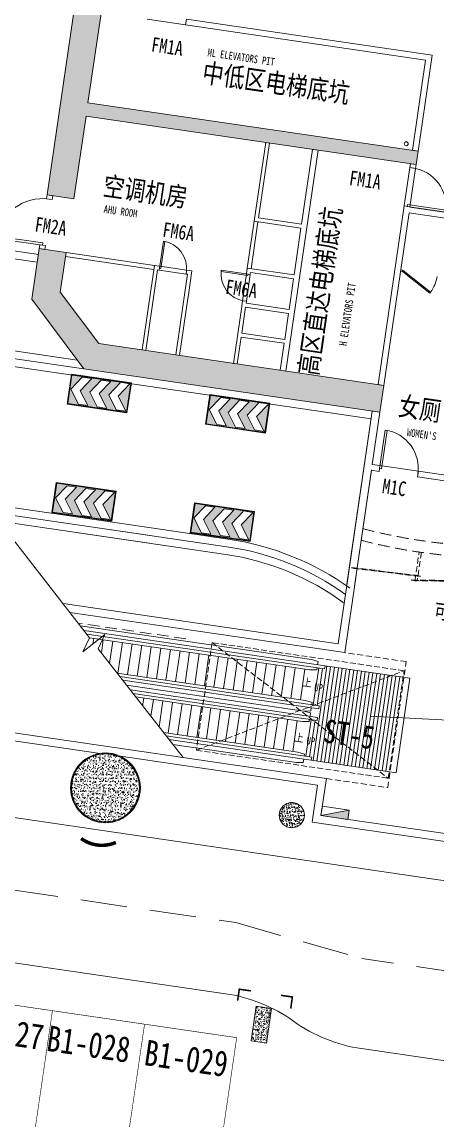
# Model space of a CAD drawing. Header units: inches. Extents: x -414268 to 632271, y -366004 to 318730.
# Drawn here: x 527222 to 537920, y 67089 to 95382 of the extents above; entities that cross this region are included whole.
import ezdxf

# ---------------------------------------------------------------- set-up
doc = ezdxf.new("R2010")
doc.units = ezdxf.units.IN
doc.header["$LTSCALE"] = 1200
doc.header["$MEASUREMENT"] = 0
for name, pattern in [('DASH', [0.35, 0.25, -0.1]), ('DASHEDX2', [1.5, 1, -0.5]), ('HIDDEN', [0.375, 0.25, -0.125]), ('HIDDEN2', [0.1875, 0.125, -0.0625]), ('LVL_1$0$HIDDEN', [0.375, 0.25, -0.125]), ('ROOF_SHINGLE-1$0$HIDDEN2', [0.1875, 0.125, -0.0625])]:
    doc.linetypes.add(name, pattern=pattern)
doc.layers.get('0').update_dxf_attribs({"linetype": 'CONTINUOUS', "lineweight": 0})
for name, color, linetype, lineweight in [('$1$A-ESCL-RAIL', 7, 'CONTINUOUS', 0), ('$1$A-ESCL-TREAD', 7, 'CONTINUOUS', 0), ('0--PAI--', 7, 'CONTINUOUS', 0), ('0--PAI--BLUE', 5, 'CONTINUOUS', 0), ('0--弧型立面标', 7, 'CONTINUOUS', 0), ('0--挡车架', 7, 'CONTINUOUS', 0), ('0--立面标', 7, 'CONTINUOUS', 0), ('0--路缘线', 1, 'CONTINUOUS', 0), ('0－－车位', 4, 'CONTINUOUS', 0), ('0－－车位号码', 7, 'CONTINUOUS', 0), ('7', 7, 'CONTINUOUS', 0), ('A-ANNO-DIM', 7, 'CONTINUOUS', 0), ('a-door-p', 7, 'CONTINUOUS', 0), ('A-PATT', 7, 'CONTINUOUS', 0), ('COL-GRID-UG-1_8A_200701111', 7, 'CONTINUOUS', 0), ('COL-GRID-UG-1_8A_200701112', 7, 'CONTINUOUS', 0), ('COL-GRID-UG-1_8A_200701113', 7, 'CONTINUOUS', 0), ('COL-GRID-UG-2$0$A-ANNO-DIM', 7, 'CONTINUOUS', 0), ('COL-GRID-UG-2$0$A-CORE-PAR', 7, 'CONTINUOUS', 0), ('COL-GRID-UG-2$0$A-MTRL-HTC', 7, 'CONTINUOUS', 0), ('COL-GRID-UG-2$0$STR-COMP-0', 7, 'CONTINUOUS', 0), ('COL-GRID-UG-2$0$STR-COMP-4', 7, 'CONTINUOUS', 0), ('COL-HATCH', 7, 'CONTINUOUS', 0), ('COLUMN', 7, 'CONTINUOUS', 0), ('DY1', 7, 'CONTINUOUS', 0), ('EN-TEXT', 7, 'CONTINUOUS', 0), ('GROUND', 7, 'CONTINUOUS', 0), ('HIDDEN', 7, 'HIDDEN', 0), ('HY消火栓', 7, 'CONTINUOUS', 0), ('LTP-UG1$0$A-FLOR-OVHD-100', 7, 'HIDDEN2', 0), ('LVL_1$0$A-CORE-STRUCT', 7, 'LVL_1$0$HIDDEN', 0), ('LVL_31-39$0$a-door-p', 7, 'CONTINUOUS', 0), ('PUB_HATCH', 7, 'CONTINUOUS', 0), ('PUB_TEXT', 7, 'CONTINUOUS', 0), ('ROOF_SHINGLE-1$0$A-GLAS', 7, 'CONTINUOUS', 0), ('STAIR', 7, 'CONTINUOUS', 0), ('WALL', 7, 'CONTINUOUS', 0), ('WINDOW', 7, 'CONTINUOUS', 0), ('WINDOW_TEXT', 7, 'CONTINUOUS', 0)]:
    doc.layers.add(name, color=color, linetype=linetype, lineweight=lineweight)
doc.styles.add('-黑体', font='simhei.ttf', dxfattribs={"width": 0.8})

# ---------------------------------------------------------------- blocks, each defined once
blk = doc.blocks.new('COL-GRID-UG-2$0$_65')
at = {"layer": 'COL-GRID-UG-2$0$STR-COMP-4'}
h = blk.add_hatch(dxfattribs=at)
h.set_pattern_fill('AR-CONC', color=251, scale=0.02, angle=-71.4592, style=0)
h.set_pattern_definition([(330.22017, (9.78091, -53.02195), (0.01310158, -0.14340275), [0.015, -0.165]), (275.22017, (9.78091, -53.02195), (0.1431277, 0.05400243), [0.012, -0.132]), (20.67157, (9.782, -53.0339), (0.1562292, -0.08940044), [0.01274804, -0.14022842]), (326.40437, (9.82028, -53.01485), (0.0052938, -0.2159351), [0.0225, -0.2475]), (16.85577, (9.82072, -53.03285), (0.2249, -0.14939874), [0.0191221, -0.2103426]), (271.40437, (9.82028, -53.01485), (0.2249001, -0.1493986), [0.018, -0.198]), (301.22017, (9.81398, -53.03631), (-0.05806414, -0.13177464), [0.015, -0.165]), (246.22017, (9.81398, -53.03631), (0.1513632, -0.0221581), [0.012, -0.132]), (351.67157, (9.80915, -53.04729), (0.09329894, -0.1539328), [0.01274804, -0.14022842]), (317.72017, (9.78091, -53.02195), (0.065953887, 0.00941977), [0, -0.1304, 0, -0.134, 0, -0.1325]), (287.72017, (9.78091, -53.02195), (0.08696608, -0.037782905), [0, -0.0764, 0, -0.1274, 0, -0.0505]), (247.72017, (9.773, -52.978057), (0.01450395, -0.105870865), [0, -0.05, 0, -0.156, 0, -0.207]), (237.72017, (9.76945, -52.95837), (0.04039841, -0.11123423), [0, -0.065, 0, -0.1036, 0, -0.147])])
edge = h.paths.add_edge_path()
edge.add_arc((0, 0), 0.325, 0, 360)
at = {"layer": 'COL-GRID-UG-2$0$STR-COMP-0'}
blk.add_circle((0, 0), 0.325, dxfattribs=at)
blk = doc.blocks.new('COL-GRID-UG-2$0$COL_1_8')
at = {"layer": 'COL-GRID-UG-2$0$A-MTRL-HTC'}
h = blk.add_hatch(dxfattribs=at)
h.set_pattern_fill('STEEL', color=256, scale=0.5, style=0)
h.set_pattern_definition([(315, (21.45, -21.45), (-0.04419417, -0.04419417), []), (315, (21.45, -21.48125), (-0.04419417, -0.04419417), [])])
edge = h.paths.add_edge_path(flags=16)
edge.add_arc((0, 0), 0.875, 0, 360)
edge = h.paths.add_edge_path()
edge.add_arc((0, 0), 0.9, 0, 360)
h = blk.add_hatch(dxfattribs=at)
h.set_pattern_fill('AR-CONC', color=256, scale=0.025, style=0)
h.set_pattern_definition([(310, (21.45, -21.45), (0.17931505, 0.015688), [0.01875, -0.20625]), (5, (21.45, -21.45), (-0.0346878, -0.188048), [0.015, -0.165]), (259.5486, (21.46494, -21.4487), (0.1446273, -0.1723599), [0.015935, -0.1752855]), (313.8158, (21.45, -21.5), (0.2668103, 0.0413798), [0.028125, -0.309375]), (263.3644, (21.47223, -21.49655), (0.2336657, -0.2435295), [0.0239026, -0.2629282]), (8.8158, (21.45, -21.5), (0.2336655, -0.2435297), [0.0225, -0.2475]), (339, (21.475, -21.4875), (0.14922676, 0.1006547), [0.01875, -0.20625]), (34, (21.475, -21.4875), (0.0608288, -0.1812875), [0.015, -0.165]), (288.5486, (21.48744, -21.47911), (0.2100557, -0.0806326), [0.015935, -0.1752855]), (322.5, (21.45, -21.45), (0.00303996, -0.08322346), [0, -0.163, 0, -0.1675, 0, -0.165625]), (352.5, (21.45, -21.45), (0.06576738, -0.09860293), [0, -0.0955, 0, -0.15925, 0, -0.063125]), (32.5, (21.39425, -21.45), (0.13345561, 0.00563872), [0, -0.0625, 0, -0.195, 0, -0.25875]), (42.5, (21.36925, -21.45), (0.14579654, -0.02502625), [0, -0.08125, 0, -0.1295, 0, -0.18375])])
edge = h.paths.add_edge_path()
edge.add_arc((0, 0), 0.875, 0, 360)
at = {"layer": 'COL-GRID-UG-2$0$A-CORE-PAR'}
for radius in [0.9, 0.875]:
    blk.add_circle((0, 0), radius, dxfattribs=at)
blk = doc.blocks.new('HY')
for p, q in [((0, 0), (0.24, 0)), ((0, 0), (0.24, -0.7)), ((0, 0), (0, -0.7)), ((0.24, 0), (0.24, -0.7)), ((0, -0.7), (0.24, -0.7))]:
    blk.add_line(p, q)
blk.add_solid([(0, 0), (0.24, 0), (0.24, -0.7)])
blk = doc.blocks.new('$DDT_AUDIT_GENERATED__1DE2')
at = {"layer": 'COL-GRID-UG-1_8A_200701112'}
h = blk.add_hatch(dxfattribs=at)
h.set_pattern_fill('AR-CONC', color=251, scale=0.02, angle=8.3206, style=0)
h.set_pattern_definition([(50, (-65.09035, -5.26929), (0.14345204, -0.01255043), [0.015, -0.165]), (355, (-65.09035, -5.26929), (-0.02775027, 0.15043843), [0.012, -0.132]), (100.4514, (-65.0784, -5.27034), (0.11570188, 0.1378879), [0.01274804, -0.14022842]), (46.1842, (-65.09035, -5.2293), (0.2134482, -0.0331038), [0.0225, -0.2475]), (96.6356, (-65.07256, -5.23205), (0.18693254, 0.1948236), [0.01912206, -0.2103426]), (351.1842, (-65.09035, -5.2293), (0.1869324, 0.1948237), [0.018, -0.198]), (21, (-65.07035, -5.23929), (0.1193814, -0.08052378), [0.015, -0.165]), (326, (-65.07035, -5.23929), (0.04866307, 0.14503), [0.012, -0.132]), (71.4514, (-65.0604, -5.246), (0.16804453, 0.0645061), [0.01274804, -0.14022842]), (37.5, (-65.09035, -5.26929), (0.00243197, 0.06657877), [0, -0.1304, 0, -0.134, 0, -0.1325]), (7.5, (-65.09035, -5.26929), (0.05261391, 0.07888234), [0, -0.0764, 0, -0.1274, 0, -0.0505]), (327.5, (-65.13495, -5.26929), (0.106764487, -0.004510974), [0, -0.05, 0, -0.156, 0, -0.207]), (317.5, (-65.15495, -5.26929), (0.11663723, 0.020021), [0, -0.065, 0, -0.1036, 0, -0.147])])
h.paths.add_polyline_path([(0.45, -0.2), (-0.45, -0.2), (-0.45, 0.2), (0.45, 0.2)])
at = {"layer": 'COL-GRID-UG-1_8A_200701113'}
blk.add_lwpolyline([(0.45, -0.2), (-0.45, -0.2), (-0.45, 0.2), (0.45, 0.2)], close=True, dxfattribs=at)
blk = doc.blocks.new('_A1OSQ')
for p, q in [((0.45, 0), (0.45, 0.997)), ((0.5, 0), (0.5, 1)), ((0.45, 0), (0.5, 0))]:
    blk.add_line(p, q)
blk.add_arc((0.5, 0), 1, 90, 180)
blk = doc.blocks.new('_A1LBT')
for p, q in [((0.45, 0), (0.45, 0.997)), ((0.5, 0), (0.5, 1)), ((0.45, 0), (0.5, 0))]:
    blk.add_line(p, q)
blk.add_arc((0.5, 0), 1, 90, 180)
blk = doc.blocks.new('A$C5703102E')
at = {"layer": '0--PAI--BLUE'}
h = blk.add_hatch(color=5, dxfattribs=at)
h.paths.add_polyline_path([(220, 300), (410, 569), (220, 569), (30, 300), (220, 30), (410, 30)], flags=16)
h.paths.add_polyline_path([(10, 10), (1189, 10), (1189, 589), (10, 589)])
h.paths.add_polyline_path([(410, 300), (600, 30), (790, 30), (600, 300), (790, 569), (600, 569)], flags=16)
h.paths.add_polyline_path([(1169, 30), (979, 30), (790, 300), (979, 569), (1169, 569), (979, 300)], flags=16)
at = {"layer": '0--PAI--'}
for p, q in [((789, 300), (979, 569)), ((1169, 569), (979, 300)), ((979, 30), (789, 300)), ((979, 300), (1169, 30))]:
    blk.add_line(p, q, dxfattribs=at)
for points in [[(0, 0), (1199, 0), (1199, 599), (0, 599)], [(10, 10), (1189, 10), (1189, 589), (10, 589)], [(220, 300), (410, 569), (220, 569), (30, 300), (220, 30), (410, 30)], [(410, 300), (599, 30), (789, 30), (599, 300), (789, 569), (599, 569)]]:
    blk.add_lwpolyline(points, close=True, dxfattribs=at)
for points in [[(1169, 579), (979, 579)], [(979, 30), (1169, 30)]]:
    blk.add_lwpolyline(points, dxfattribs=at)
blk = doc.blocks.new('A$C6F4820FC')
at = {"layer": '0--挡车架'}
h = blk.add_hatch(color=256, dxfattribs=at)
h.paths.add_polyline_path([(2018, 79, 0.395204), (2018, 169), (1617, 169), (1617, 79), (1684, 79)])
h.paths.add_polyline_path([(819, 169), (819, 79), (1217, 79), (1217, 169)])
h.paths.add_polyline_path([(418, 79), (418, 169), (351, 169), (18, 169, 0.395204), (18, 79)])
h = blk.add_hatch(color=256, dxfattribs=at)
h.paths.add_polyline_path([(1617, 169), (1684, 169), (1684, 249), (1617, 249)])
h.paths.add_polyline_path([(1639, 209, -1), (1663, 209, -1)], flags=16)
h.paths.add_polyline_path([(1617, 0), (1684, 0), (1684, 79), (1617, 79)])
h.paths.add_polyline_path([(1639, 40, -1), (1663, 40, -1)], flags=16)
h.paths.add_polyline_path([(351, 249), (351, 169), (418, 169), (418, 249)])
h.paths.add_polyline_path([(397, 209, 1), (372, 209, 1)], flags=16)
h.paths.add_polyline_path([(418, 79), (351, 79), (351, 0), (418, 0)])
h.paths.add_polyline_path([(372, 40, -1), (397, 40, -1)], flags=16)
h = blk.add_hatch(color=40, dxfattribs=at)
h.paths.add_polyline_path([(1217, 169), (1217, 79), (1617, 79), (1617, 169)])
h.paths.add_polyline_path([(819, 79), (819, 169), (418, 169), (418, 79)])
for p, q in [((18, 169), (418, 169)), ((18, 79), (418, 79)), ((819, 169), (1217, 169)), ((819, 79), (1217, 79)), ((1617, 169), (2018, 169)), ((1617, 79), (2018, 79))]:
    blk.add_line(p, q, dxfattribs=at)
for points in [[(418, 169), (351, 169), (351, 249), (418, 249)], [(418, 79), (351, 79), (351, 0), (418, 0)], [(1617, 169), (1684, 169), (1684, 249), (1617, 249)], [(1617, 79), (1684, 79), (1684, 0), (1617, 0)]]:
    blk.add_lwpolyline(points, close=True, dxfattribs=at)
at = {"layer": '0--挡车架', "color": 0}
for points in [[(819, 169), (819, 79), (418, 79), (418, 169)], [(1617, 169), (1617, 79), (1217, 79), (1217, 169)]]:
    blk.add_lwpolyline(points, close=True, dxfattribs=at)
at = {"layer": '0--挡车架'}
for centre in [(385, 209), (385, 40), (1651, 209), (1651, 40)]:
    blk.add_circle(centre, 12.1, dxfattribs=at)
for centre, start, end in [((66, 124), 136.8717, 223.1283), ((1970, 124), 316.8717, 43.1283)]:
    blk.add_arc(centre, 65.8, start, end, dxfattribs=at)
blk = doc.blocks.new('A$C001A7B1A')
at = {"layer": '0－－车位', "const_width": 15}
blk.add_lwpolyline([(2407, 5308), (7, 5308), (7, 7), (2407, 7)], close=True, dxfattribs=at)
at = {"layer": '0--挡车架'}
blk.add_blockref('A$C6F4820FC', (190, 883), dxfattribs=at)

msp = doc.modelspace()

# ---------------------------------------------------------------- hatches: boundary and pattern name
at = {"layer": 'COL-HATCH'}
for points in [[(528561.4, 90825.2), (527868.8, 90926.5), (528592.3, 95873.8), (529285, 95772.5), (528923.2, 93298.9), (537432.6, 92054.3), (537382, 91708), (528872.5, 92952.5)], [(528561.4, 90825.2), (527868.8, 90926.5), (528592.3, 95873.8), (529285, 95772.5), (528923.2, 93298.9), (537432.6, 92054.3), (537382, 91708), (528872.5, 92952.5)], [(528358.8, 89439.9), (527666.2, 89541.2), (527475.6, 88238.1), (528812.9, 86442.6), (536448.6, 85325.9), (536549.9, 86018.5), (529201.1, 87093.3), (528210.2, 88423.7)], [(528358.8, 89439.9), (527666.2, 89541.2), (527475.6, 88238.1), (528812.9, 86442.6), (536448.6, 85325.9), (536549.9, 86018.5), (529201.1, 87093.3), (528210.2, 88423.7)]]:
    msp.add_hatch(color=256, dxfattribs=at).paths.add_polyline_path(points)

# ---------------------------------------------------------------- linework, layer by layer
at = {"layer": '$1$A-ESCL-RAIL', "color": 3}
for points in [[(528725, 79825.7), (534684.8, 78954.1), (534852.2, 78902.2), (534840.1, 78819.2)], [(528965.1, 79517.7), (534644.4, 78687.1), (534820.8, 78687.6), (534828.5, 78739.9)], [(529676.5, 78605.2), (534528.9, 77895.5), (534697.5, 77844.5), (534689.9, 77792.2)], [(529916.6, 78297.2), (534490.9, 77628.2), (534658.4, 77576.9), (534646.2, 77493.3)], [(529916.6, 78297.2), (534490.9, 77628.2), (534666.1, 77629.4), (534678.3, 77712.9)], [(530156.6, 77989.2), (534450.7, 77361.2), (534626.9, 77361.7), (534634.6, 77414)], [(530868, 77076.7), (534334.7, 76569.7), (534503.6, 76518.7), (534496, 76466.4)], [(531108.1, 76768.7), (534296.9, 76302.3), (534472.2, 76304), (534484.4, 76387.1)]]:
    msp.add_lwpolyline(points, dxfattribs=at)
at = {"layer": '$1$A-ESCL-RAIL'}
for points in [[(528894.9, 79607.8), (535022.4, 78711.7), (535034, 78790.8), (528823.7, 79699.1)], [(529817.9, 78423.8), (534872.2, 77684.6), (534883.8, 77763.7), (529746.7, 78515)], [(530015.2, 78170.6), (534840.1, 77465), (534828.5, 77385.8), (530086.4, 78079.3)], [(530938.2, 76986.6), (534689.9, 76437.9), (534678.3, 76358.7), (531009.4, 76895.3)]]:
    msp.add_lwpolyline(points, dxfattribs=at)
at = {"layer": '$1$A-ESCL-TREAD'}
for p, q in [((529048.9, 79354.3), (529070.6, 79502.3)), ((529268.6, 79128.4), (529318, 79466.1)), ((529481.3, 78855.5), (529565.3, 79429.9)), ((529696.9, 78602.2), (529812.7, 79393.7)), ((529944.3, 78566), (530060.1, 79357.6)), ((530191.7, 78529.8), (530307.4, 79321.4)), ((530439, 78493.6), (530554.8, 79285.2)), ((530686.4, 78457.5), (530802.2, 79249)), ((530933.8, 78421.3), (531049.5, 79212.9)), ((531181.1, 78385.1), (531296.9, 79176.7)), ((531428.5, 78348.9), (531544.3, 79140.5)), ((531675.9, 78312.7), (531791.6, 79104.3)), ((531923.2, 78276.6), (532039, 79068.1)), ((532170.6, 78240.4), (532286.4, 79032)), ((532418, 78204.2), (532533.7, 78995.8)), ((532665.3, 78168), (532781.1, 78959.6)), ((532912.7, 78131.9), (533028.5, 78923.4)), ((533160.1, 78095.7), (533275.9, 78887.3)), ((533407.4, 78059.5), (533523.2, 78851.1)), ((533654.8, 78023.3), (533770.6, 78814.9)), ((533902.2, 77987.1), (534018, 78778.7)), ((534149.6, 77951), (534265.3, 78742.5)), ((534396.9, 77914.8), (534512.7, 78706.4)), ((530360.9, 77959.4), (530332.3, 77763.9)), ((530608.3, 77923.2), (530545, 77491)), ((530855.6, 77887), (530757.8, 77218)), ((531103, 77850.8), (530987.2, 77059.2)), ((531350.4, 77814.6), (531234.6, 77023.1)), ((531597.7, 77778.5), (531482, 76986.9)), ((531845.1, 77742.3), (531729.3, 76950.7)), ((532092.5, 77706.1), (531976.7, 76914.5)), ((532339.8, 77669.9), (532224.1, 76878.3)), ((532587.2, 77633.7), (532471.4, 76842.2)), ((532834.6, 77597.6), (532718.8, 76806)), ((533081.9, 77561.4), (532966.2, 76769.8)), ((533329.3, 77525.2), (533213.5, 76733.6)), ((533576.7, 77489), (533460.9, 76697.5)), ((533824, 77452.9), (533708.3, 76661.3)), ((534071.4, 77416.7), (533955.6, 76625.1)), ((534318.8, 77380.5), (534203, 76588.9))]:
    msp.add_line(p, q, dxfattribs=at)
for p, q in [((530758.6, 88987.9), (531451.3, 88886.6)), ((531465.7, 88985.5), (530773.1, 89086.8))]:
    msp.add_line(p, q)
msp.add_circle((537126.7, 92243.6), 50)
at = {"layer": '0--弧型立面标', "const_width": 90}
msp.add_lwpolyline([(529641.6, 74241.2, -0.2679492), (528747.3, 74342.8, -0.2679492)], format="xyb", dxfattribs=at)
at = {"layer": '0--立面标', "const_width": 40}
for points in [[(533120.7, 70416.7), (532823.8, 70460.1), (532780.4, 70163.2)], [(533895.6, 70303.3), (534192.5, 70259.9), (534149.1, 69963.1)]]:
    msp.add_lwpolyline(points, dxfattribs=at)
at = {"layer": '0--路缘线'}
for p, q in [((528736.1, 82613.5), (532534.5, 82057.9)), ((579875, 67150.3), (515064.9, 76628.8)), ((508656.2, 73826.8), (532467.6, 70344.3)), ((535974, 68928.2), (581421.4, 62281.5))]:
    msp.add_line(p, q, dxfattribs=at)
at = {"layer": '0--路缘线', "linetype": 'DASHEDX2'}
for p, q in [((512709.5, 75103.6), (532735.3, 72174.8)), ((532735.3, 72174.8), (535981.8, 71248.4)), ((579542.6, 64877.6), (535981.8, 71248.4))]:
    msp.add_line(p, q, dxfattribs=at)
at = {"layer": '0--路缘线'}
for points in [[(536221.8, 85157), (516361.8, 88061.5, -0.4142136), (511124.3, 95093.5, -0.4142136)], [(528736.1, 82613.5), (516208.2, 84445.7, 0.4142136), (511728.1, 81108.9, 0.4142136)]]:
    msp.add_lwpolyline(points, format="xyb", dxfattribs=at)
for centre, radius, start, end in [((531492.6, 74933.7), 7200, 54.47651, 81.6794), ((531888.8, 66386.4), 4000, 54.33746, 81.6794), ((536552.9, 72886.1), 4000, 234.33746, 261.6794)]:
    msp.add_arc(centre, radius, start, end, dxfattribs=at)
at = {"layer": 'A-ANNO-DIM'}
for p, q in [((535034, 78790.8), (537223.1, 78470.7)), ((537223.1, 78470.7), (536867.4, 76038.6)), ((534678.3, 76358.7), (536867.4, 76038.6))]:
    msp.add_line(p, q, dxfattribs=at)
at = {"layer": 'a-door-p'}
msp.add_lwpolyline([(536980.4, 88962.2), (537029.9, 88955), (537034.3, 88984.7), (536984.8, 88991.9)], dxfattribs=at)
at = {"layer": 'A-PATT', "linetype": 'DASH', "ltscale": 0.5}
for p, q in [((532122.2, 79389.5), (536664.6, 75895.4)), ((531716.8, 76619), (537069.8, 78665.9))]:
    msp.add_line(p, q, dxfattribs=at)
msp.add_lwpolyline([(531716.8, 76619), (536664.6, 75895.4), (537069.8, 78665.9), (532122.2, 79389.5)], close=True, dxfattribs=at)
at = {"layer": 'COLUMN'}
for points in [[(528561.4, 90825.2), (527868.8, 90926.5), (528592.3, 95873.8), (529285, 95772.5), (528923.2, 93298.9), (537432.6, 92054.3), (537382, 91708), (528872.5, 92952.5)], [(528358.8, 89439.9), (527666.2, 89541.2), (527475.6, 88238.1), (528812.9, 86442.6), (536448.6, 85325.9), (536549.9, 86018.5), (529201.1, 87093.3), (528210.2, 88423.7)]]:
    msp.add_lwpolyline(points, close=True, dxfattribs=at)
at = {"layer": 'DY1'}
msp.add_line((540817.8, 77250.9), (536205, 77496.6), dxfattribs=at)
at = {"layer": 'GROUND'}
for p, q in [((531440.1, 95305.8), (530450.6, 95450.5)), ((537219.1, 91630.8), (537074.4, 90641.3)), ((537367.5, 91609.1), (537222.8, 90619.6))]:
    msp.add_line(p, q, dxfattribs=at)
at = {"layer": 'HIDDEN'}
msp.add_line((531444.8, 79488.6), (528671.7, 79894.2), dxfattribs=at)
at = {"layer": 'LTP-UG1$0$A-FLOR-OVHD-100'}
msp.add_lwpolyline([(535068.1, 75886.3), (536651.2, 75654.8), (537125.9, 78900.3), (535542.7, 79131.8)], dxfattribs=at)
at = {"layer": 'LVL_1$0$A-CORE-STRUCT'}
for radius, start, end in [(13968.8, 255.30865, 268.05015), (14268.8, 255.44313, 267.91567)]:
    msp.add_arc((539552.4, 95837.4), radius, start, end, dxfattribs=at)
at = {"layer": 'LVL_31-39$0$a-door-p'}
msp.add_lwpolyline([(537754.6, 88420.5), (537048.5, 88978.5), (537029.9, 88955), (537736, 88397), (537754.6, 88420.5)], dxfattribs=at)
msp.add_arc((537037.5, 88952.9), 892.2, 323.41116, 351.73986, dxfattribs=at)
at = {"layer": 'PUB_HATCH'}
for points in [[(534723.8, 76352.1), (535079.5, 78784.2)], [(534870.1, 78733.9), (534731.5, 77786.4)], [(534870.1, 78733.9), (534731.5, 77786.4)], [(534822.8, 76337.6), (535178.5, 78769.7)], [(534969, 78719.5), (534830.4, 77771.9)], [(534969, 78719.5), (534830.4, 77771.9)], [(534921.7, 76323.1), (535277.4, 78755.2)], [(534921.7, 76323.1), (535277.4, 78755.2)], [(535020.7, 76308.6), (535376.4, 78740.7)], [(535020.7, 76308.6), (535376.4, 78740.7)], [(535119.6, 76294.2), (535475.3, 78726.3)], [(535119.6, 76294.2), (535475.3, 78726.3)], [(535218.6, 76279.7), (535574.3, 78711.8)], [(535218.6, 76279.7), (535574.3, 78711.8)], [(535317.5, 76265.2), (535673.2, 78697.3)], [(535317.5, 76265.2), (535673.2, 78697.3)], [(535416.5, 76250.8), (535772.2, 78682.9)], [(535416.5, 76250.8), (535772.2, 78682.9)], [(535515.4, 76236.3), (535871.1, 78668.4)], [(535515.4, 76236.3), (535871.1, 78668.4)], [(535515.4, 76236.3), (535871.1, 78668.4)], [(535515.4, 76236.3), (535871.1, 78668.4)], [(535614.4, 76221.8), (535970.1, 78653.9)], [(535614.4, 76221.8), (535970.1, 78653.9)], [(535713.3, 76207.4), (536069, 78639.4)], [(535713.3, 76207.4), (536069, 78639.4)], [(535812.3, 76192.9), (536167.9, 78625)], [(535812.3, 76192.9), (536167.9, 78625)], [(535911.2, 76178.4), (536266.9, 78610.5)], [(535911.2, 76178.4), (536266.9, 78610.5)], [(536010.1, 76163.9), (536365.8, 78596)], [(536010.1, 76163.9), (536365.8, 78596)], [(536109.1, 76149.5), (536464.8, 78581.6)], [(536109.1, 76149.5), (536464.8, 78581.6)], [(536208, 76135), (536563.7, 78567.1)], [(536208, 76135), (536563.7, 78567.1)], [(536307, 76120.5), (536662.7, 78552.6)], [(536307, 76120.5), (536662.7, 78552.6)], [(536405.9, 76106.1), (536761.6, 78538.1)], [(536405.9, 76106.1), (536761.6, 78538.1)], [(536504.9, 76091.6), (536860.6, 78523.7)], [(536603.8, 76077.1), (536959.5, 78509.2)], [(534537.6, 76460.6), (534676.1, 77408.1)], [(534636.5, 76446.1), (534775.1, 77393.6)]]:
    msp.add_lwpolyline(points, dxfattribs=at)
at = {"layer": 'ROOF_SHINGLE-1$0$A-GLAS', "linetype": 'ROOF_SHINGLE-1$0$HIDDEN2'}
msp.add_lwpolyline([(537517.2, 81714.5), (537410.6, 80985.1), (537350.1, 80986.1), (537457.9, 81723.1)], close=True, dxfattribs=at)
for points in [[(537484.4, 81104.8), (535721.9, 81317.8), (535721, 81318.9), (535721.8, 81324.9), (535722.9, 81325.8), (537485.4, 81112.7), (537486.2, 81111.6), (537485.5, 81105.7), (537484.4, 81104.8), (537484.2, 81103.3), (537485.1, 81102.2), (537484.4, 81096.2), (537483.3, 81095.4), (535720.8, 81308.4), (535719.9, 81309.5), (535720.6, 81315.5), (535721.7, 81316.3), (537484.2, 81103.3)], [(539035.7, 80969.3), (537260.6, 80997), (537259.6, 80998), (537259.7, 81004), (537260.7, 81005), (539035.8, 80977.3), (539036.8, 80976.3), (539036.7, 80970.3), (539035.7, 80969.3), (539035.7, 80967.8), (539036.7, 80966.8), (539036.6, 80960.8), (539035.6, 80959.8), (537260.5, 80987.5), (537259.5, 80988.5), (537259.6, 80994.5), (537260.6, 80995.5), (539035.7, 80967.8)]]:
    msp.add_lwpolyline(points, dxfattribs=at)
at = {"layer": 'STAIR'}
for p, q in [((528965.4, 79517.4), (526448.6, 82745.9)), ((529360, 79596.7), (528792.1, 79154.1)), ((528792.1, 79154.1), (528965.4, 79517.4)), ((529186.7, 79233.4), (529360, 79596.7)), ((531374.9, 76426.5), (529186.7, 79233.4))]:
    msp.add_line(p, q, dxfattribs=at)
at = {"layer": 'WALL'}
for p, q in [((527644.4, 89392.7), (525170.8, 89754.5)), ((527615.5, 89194.8), (524943.9, 89585.5)), ((530634.6, 89107.1), (530316.2, 86930.2)), ((530415.2, 86915.8), (530719.1, 88993.7)), ((530773.1, 89086.8), (530634.6, 89107.1)), ((530719.1, 88993.7), (530758.6, 88987.9)), ((530758.6, 88987.9), (530773.1, 89086.8)), ((531490.9, 88880.8), (531187, 86802.9)), ((531451.3, 88886.6), (531465.7, 88985.5)), ((531451.3, 88886.6), (531490.9, 88880.8)), ((531604.3, 88965.3), (531465.7, 88985.5)), ((531514.5, 88351.8), (531604.3, 88965.3)), ((533114.5, 88926.3), (533107.3, 88876.8)), ((528643.9, 86669.5), (516419.7, 88457.3)), ((531500.1, 88252.8), (531514.5, 88351.8)), ((531514.5, 88351.8), (531514.5, 88351.8)), ((531285.9, 86788.4), (531500.1, 88252.8)), ((531500.1, 88252.8), (531500.1, 88252.8)), ((532885.3, 88050.2), (532885.3, 88050.2)), ((532899.8, 88149.2), (532899.8, 88149.2)), ((530316.2, 86930.2), (530415.2, 86915.8)), ((531187, 86802.9), (531285.9, 86788.4)), ((536250.7, 85354.9), (535594.8, 80870.2)), ((536250.7, 85354.9), (535594.8, 80870.2)), ((536250.7, 85354.9), (535598.1, 80892.3)), ((536448.6, 85325.9), (536251.8, 83980.2)), ((536231.5, 83841.7), (535792.7, 80841.3)), ((536231.5, 83841.7), (535792.7, 80841.3)), ((528707.2, 82415.6), (532505.5, 81860)), ((528678.2, 82217.7), (532476.6, 81662.1)), ((535373.8, 79358.6), (535627, 81090.2)), ((535542.7, 79131.8), (535824.9, 81061.3)), ((528280.4, 80396.1), (535373.8, 79358.6)), ((528458.2, 80167.9), (535542.7, 79131.8)), ((525892.7, 77026.1), (529235.5, 76537.2)), ((525921.6, 77224), (535068.1, 75886.3)), ((529760.6, 76460.4), (534841.2, 75717.4)), ((535068.1, 75886.3), (534929.1, 74936.4)), ((534841.2, 75717.4), (534702.3, 74767.5)), ((534702.3, 74767.5), (542623.6, 73609)), ((534929.1, 74936.4), (542652.5, 73806.9))]:
    msp.add_line(p, q, dxfattribs=at)
for points in [[(531440.1, 95305.8), (531461.8, 95454.2), (537794.4, 94528), (537432.6, 92054.3), (537284.2, 92076), (537624.3, 94401.3)], [(537382, 91708), (537367.5, 91609.1), (537219.1, 91630.8), (537233.6, 91729.7)], [(527854.3, 90827.5), (528002.7, 90805.8), (528017.2, 90904.8), (527868.8, 90926.5)], [(540288.7, 90161.1), (537221.4, 90609.7), (537222.8, 90619.6), (537074.4, 90641.3), (536401.5, 86040.2), (536549.9, 86018.5), (537199.7, 90461.3), (540267, 90012.7), (539617.3, 85569.9), (539765.7, 85548.2), (540438.6, 90149.3), (540290.2, 90171)], [(527814.6, 89519.5), (527666.2, 89541.2), (527680.6, 89640.2), (527829.1, 89618.4)], [(534092.5, 87873.7), (532984.3, 88035.8), (532885.9, 87362.9), (533994.1, 87200.8)], [(539732.1, 83936.1), (539534.2, 83965.1), (539534.2, 83965.1), (539416.9, 83163.6), (539268.5, 83185.3), (539297.5, 83383.2), (537417.5, 83658.2), (537439.2, 83806.6), (539319.2, 83531.6), (539516, 84877.3), (539664.4, 84855.6), (539555.9, 84113.5), (539555.9, 84113.5), (539753.8, 84084.5)]]:
    msp.add_lwpolyline(points, close=True, dxfattribs=at)
for points in [[(528812.9, 86442.6), (516390.7, 88259.4, -0.4142136), (511322.2, 95064.5)], [(530526.6, 82149.5), (516179.2, 84247.8, 0.4142136), (511926, 81079.9)]]:
    msp.add_lwpolyline(points, format="xyb", dxfattribs=at)
for points in [[(533107.3, 88876.8), (533008.3, 88891.3), (533030.1, 89039.7), (534237.2, 88863.2), (534413.8, 90070.3), (533206.6, 90246.9), (533503.3, 92275.3), (533602.2, 92260.8), (533320, 90331.3), (534428.2, 90169.3), (534710.4, 92098.7), (534858.8, 92077), (534026.7, 86387.6), (533878.3, 86409.3), (533979.6, 87101.9), (532871.4, 87264), (532770.1, 86571.3), (532671.2, 86585.8), (532885.3, 88050.2), (532899.8, 88149.2), (532907, 88198.7), (533006, 88184.2), (532998.8, 88134.7), (534107, 87972.6), (534222.7, 88764.2), (533114.5, 88926.3)], [(536230.1, 83831.8), (536428, 83802.9), (536449.7, 83951.3), (536251.8, 83980.2), (536448.6, 85325.9), (536250.7, 85354.9), (535594.8, 80870.2)], [(535782.8, 80842.7), (535792.7, 80841.3), (536230.1, 83831.8)], [(525921.6, 77224), (526694.4, 82507.8), (530497.7, 81951.6)], [(526694.4, 82507.8), (530497.7, 81951.6)]]:
    msp.add_lwpolyline(points, dxfattribs=at)
for radius, start in [(7000, 54.47651), (6800, 53.60691)]:
    msp.add_arc((531492.6, 74933.7), radius, start, 81.6794, dxfattribs=at)
at = {"layer": 'WINDOW'}
for p, q in [((533030.1, 89039.7), (533206.6, 90246.9)), ((533129, 89025.2), (533305.5, 90232.4)), ((528358.8, 89439.9), (530634.6, 89107.1)), ((528344.3, 89341), (530620.1, 89008.1)), ((533008.3, 88891.3), (532907, 88198.7)), ((533006, 88184.2), (533107.3, 88876.8)), ((537439.2, 83806.6), (536449.7, 83951.3))]:
    msp.add_line(p, q, dxfattribs=at)

# ---------------------------------------------------------------- block references
at = {"rotation": 351.6793996836047}
for p in [(524857.3, 65002.2), (527232, 64654.9), (529606.7, 64307.6)]:
    msp.add_blockref('A$C001A7B1A', p, dxfattribs=at)
at = {"layer": '7', "xscale": 1.300000000017081, "yscale": 1.299999999988358, "zscale": 1.3, "rotation": 351.6793996836047}
for p in [(528386.5, 85536.5), (531953.6, 85014.8), (527993, 82743.3), (531560.1, 82221.6)]:
    msp.add_blockref('A$C5703102E', p, dxfattribs=at)
at = {"layer": 'COL-GRID-UG-1_8A_200701111', "xscale": 999.999999999996, "yscale": 999.9999999999962, "zscale": 1000, "rotation": 81.679399684022}
msp.add_blockref('$DDT_AUDIT_GENERATED__1DE2', (533389.2, 69546.3), dxfattribs=at)
at = {"layer": 'COL-GRID-UG-2$0$A-ANNO-DIM', "xscale": -1000.000000000049, "yscale": 999.9999999999962, "zscale": 1000, "rotation": 171.6793996836047}
msp.add_blockref('COL-GRID-UG-2$0$COL_1_8', (529373.6, 75647.9), dxfattribs=at)
at = {"layer": 'COL-GRID-UG-2$0$STR-COMP-4', "xscale": 1000.000000000049, "yscale": 999.9999999999962, "zscale": 1000, "rotation": 351.6793996836047}
msp.add_blockref('COL-GRID-UG-2$0$_65', (534178.7, 74945.1), dxfattribs=at)
at = {"layer": 'HY消火栓', "xscale": 1000.00000000001, "yscale": 999.9999999999962, "zscale": 1000, "rotation": 261.6793996840626}
msp.add_blockref('HY', (535656.5, 75072.6), dxfattribs=at)
at = {"layer": 'WINDOW'}
for name, p, xscale, yscale, zscale, rotation in [('_A1OSQ', (537225.9, 91124.5), -999.999999999996, -999.9999999999962, 1000, 81.67939968402206), ('_A1LBT', (527836.7, 90223.7), 1200.000000000023, -1200.000000000023, 1200, 261.6793996840244), ('_A1OSQ', (531112.2, 88986.7), -700.0000000000003, 700.0000000000036, 700, 351.6793996836047), ('_A1OSQ', (533002.2, 88538.5), 700.0000000000045, 700.0000000000036, 700, 81.67939968402115), ('_A1OSQ', (536933.6, 83804.7), 999.999999999996, -999.9999999999962, 1000, 171.679399684022)]:
    msp.add_blockref(name, p, dxfattribs=dict(at, xscale=xscale, yscale=yscale, zscale=zscale, rotation=rotation))

# ---------------------------------------------------------------- texts
at = {"layer": '0－－车位号码', "style": '-黑体', "width": 0.8}
for s, p in [('B1-027', (525593.6, 69203.9)), ('B1-028', (527828.1, 68877.1)), ('B1-029', (530343.1, 68509.3))]:
    msp.add_text(s, height=660, rotation=351.6794, dxfattribs=at).set_placement(p)
at = {"layer": 'EN-TEXT', "style": '-黑体', "width": 0.8}
msp.add_text('H ELEVATORS PIT', height=200, rotation=81.6794, dxfattribs=at).set_placement((535590.4, 87028.1))
at = {"layer": 'EN-TEXT', "char_height": 200, "width": 5312.725, "attachment_point": 1, "rotation": 351.6794, "style": '-黑体'}
for s, insert in [('ML ELEVATORS PIT', (532025.4, 94700.7)), ('AHU ROOM', (529347.9, 90664.3)), ("WOMEN'S", (537164.3, 84912.1)), ('UP', (534773.4, 78346.9)), ('UP', (534572.6, 76973.5))]:
    msp.add_mtext(s, dxfattribs=dict(at, insert=insert))
at = {"layer": 'PUB_TEXT', "style": '-黑体', "width": 0.8}
for s, height, rotation, p in [('中低区电梯底坑', 500, 351.6794, (531845.3, 93840.1)), ('空调机房', 500, 351.6794, (529289.9, 90922.8)), ('高区直达电梯底坑', 500, 81.6794, (534833.8, 86252.3)), ('女厕 ', 500, 351.6794, (536903.2, 85251.8)), ('可转弯式特级防火卷帘', 375, 351.6794, (537824, 80035.2)), ('上', 200, 351.6794, (534450.8, 78278)), ('ST-5', 600, 351.6794, (534966.8, 76825.5)), ('上', 200, 351.6794, (534242.7, 76854.8))]:
    msp.add_text(s, height=height, rotation=rotation, dxfattribs=at).set_placement(p)
at = {"layer": 'WINDOW_TEXT', "style": '-黑体', "width": 0.8}
for s, p in [('FM1A', (530537, 94623.5)), ('FM1A', (535638.3, 91185.4)), ('FM2A', (527534.6, 89990.3)), ('FM6A', (530828, 89854.4)), ('FM6A', (532448.1, 88380.3)), ('M1C', (536488.5, 83246.4))]:
    msp.add_text(s, height=375, rotation=351.6794, dxfattribs=at).set_placement(p)

doc.saveas('drawing.dxf')
